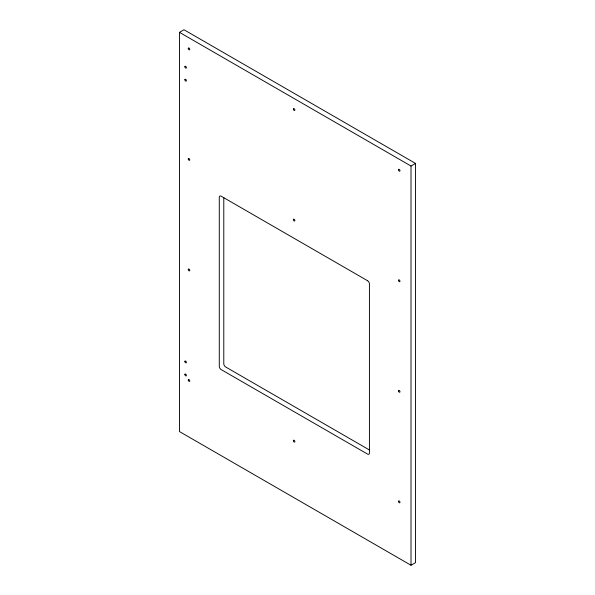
<?xml version="1.0" encoding="UTF-8"?>
<svg xmlns="http://www.w3.org/2000/svg" width="595" height="595" viewBox="0 0 595 595"><rect width="100%" height="100%" fill="white"/><g stroke="black" fill="none" stroke-linecap="round" stroke-linejoin="round"><path stroke-width="0.89" d="M179.482 32.353L183.989 29.75L415.518 163.424L415.518 562.647L411.011 565.25L179.482 431.576L179.482 32.353L411.011 166.027L415.518 163.424M369.644 450.103L225.661 366.974A2.655 1.532 60 0 1 223.787 363.724L223.787 197.466M411.011 166.027L411.011 565.25M367.554 280.714L221.154 196.194A2.655 1.532 60 0 0 219.28 197.28L219.28 366.327A2.655 1.532 60 0 0 221.154 369.577L367.554 454.097A2.655 1.532 60 0 0 369.428 453.018L369.428 283.971A2.655 1.532 60 0 0 367.554 280.714M184.889 374.508A1.064 0.61 60 0 0 186.012 375.914A1.064 0.61 60 0 0 186.012 374.411A1.064 0.61 60 0 0 184.889 374.508M184.889 66.766A1.064 0.61 60 0 0 186.012 68.165A1.064 0.61 60 0 0 186.012 66.67A1.064 0.61 60 0 0 184.889 66.766M184.889 361.507A1.064 0.61 60 0 0 186.012 362.905A1.064 0.61 60 0 0 186.012 361.403A1.064 0.61 60 0 0 184.889 361.507M184.889 79.76A1.064 0.61 60 0 0 186.012 81.165A1.064 0.61 60 0 0 186.012 79.663A1.064 0.61 60 0 0 184.889 79.76M293.372 109.116A1.064 0.61 60 0 0 294.495 110.514A1.064 0.61 60 0 0 294.495 109.011A1.064 0.61 60 0 0 293.372 109.116M398.479 169.798A1.064 0.61 60 0 0 399.602 171.196A1.064 0.61 60 0 0 399.602 169.694A1.064 0.61 60 0 0 398.479 169.798M188.265 48.433A1.064 0.61 60 0 0 189.388 49.831A1.064 0.61 60 0 0 189.388 48.329A1.064 0.61 60 0 0 188.265 48.433M293.372 440.709A1.064 0.61 60 0 0 294.495 442.107A1.064 0.61 60 0 0 294.495 440.605A1.064 0.61 60 0 0 293.372 440.709M188.265 158.962A1.064 0.61 60 0 0 189.388 160.36A1.064 0.61 60 0 0 189.388 158.865A1.064 0.61 60 0 0 188.265 158.962M188.265 269.49A1.064 0.61 60 0 0 189.388 270.896A1.064 0.61 60 0 0 189.388 269.394A1.064 0.61 60 0 0 188.265 269.49M398.479 390.856A1.064 0.61 60 0 0 399.602 392.261A1.064 0.61 60 0 0 399.602 390.759A1.064 0.61 60 0 0 398.479 390.856M398.479 501.384A1.064 0.61 60 0 0 399.602 502.79A1.064 0.61 60 0 0 399.602 501.288A1.064 0.61 60 0 0 398.479 501.384M398.479 280.327A1.064 0.61 60 0 0 399.602 281.725A1.064 0.61 60 0 0 399.602 280.23A1.064 0.61 60 0 0 398.479 280.327M293.372 219.644A1.064 0.61 60 0 0 294.495 221.042A1.064 0.61 60 0 0 294.495 219.548A1.064 0.61 60 0 0 293.372 219.644M188.265 380.026A1.064 0.61 60 0 0 189.388 381.425A1.064 0.61 60 0 0 189.388 379.922A1.064 0.61 60 0 0 188.265 380.026"/></g></svg>
